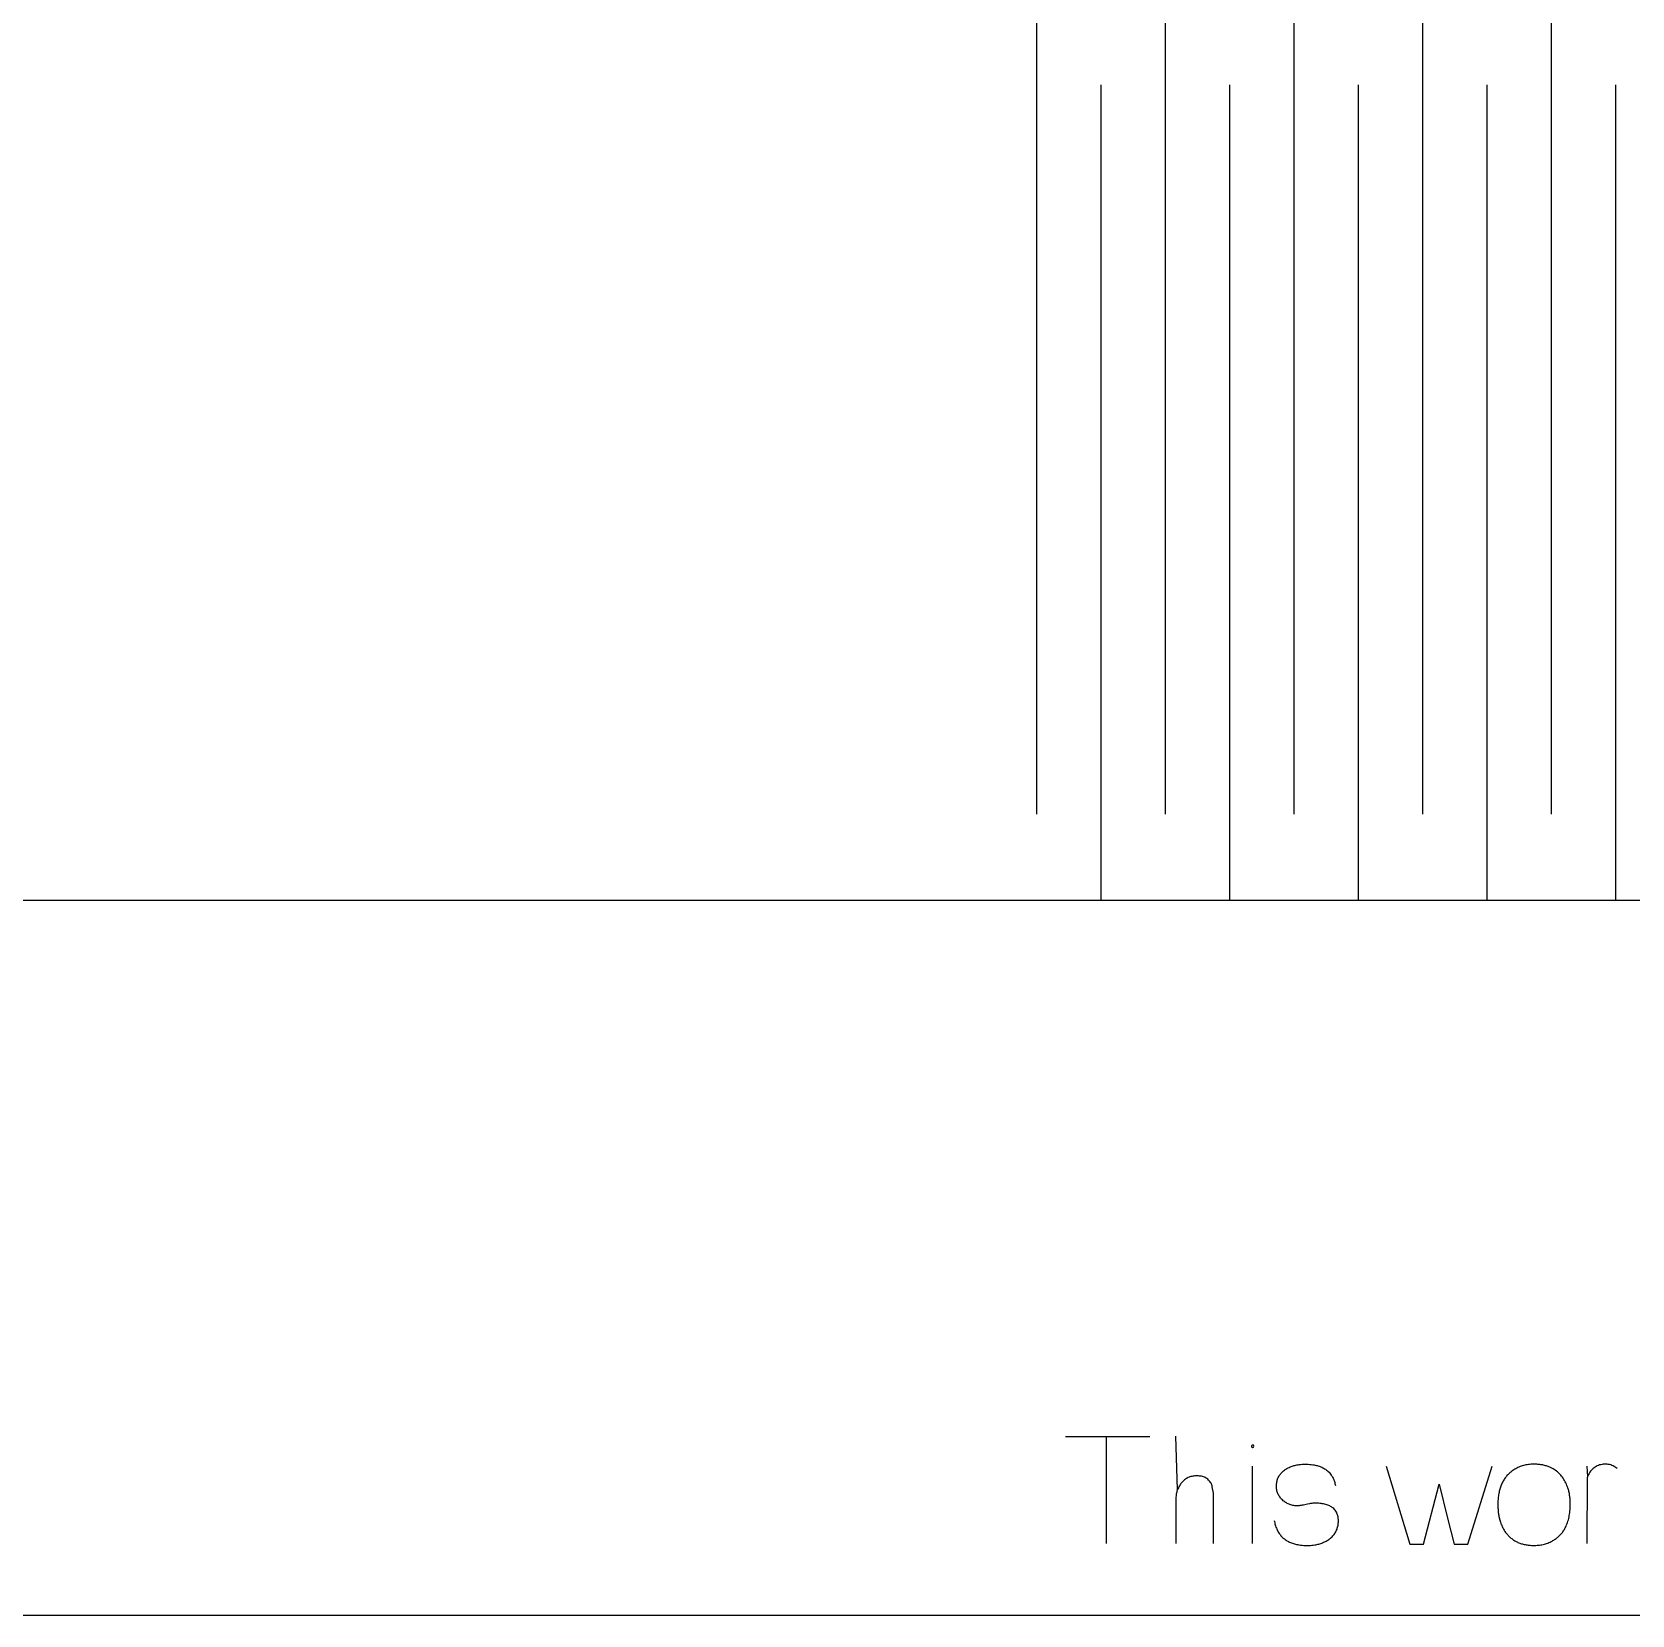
# Model space of a CAD drawing. Extents: x -180 to 180, y -173 to 173.
# Drawn here: x -89.5 to -44.76, y -11 to 33.28 of the extents above; entities that cross this region are included whole.
import ezdxf

# ---------------------------------------------------------------- set-up
doc = ezdxf.new("R2010")
doc.units = 0
doc.header["$MEASUREMENT"] = 0
doc.layers.get('0').update_dxf_attribs({"linetype": 'CONTINUOUS'})

msp = doc.modelspace()

# ---------------------------------------------------------------- linework, layer by layer
for p, q in [((-61.415, 55.8), (-61.415, 11.4)), ((-57.815, 55.8), (-57.815, 11.4)), ((-54.215, 55.8), (-54.215, 11.4)), ((-50.615, 55.8), (-50.615, 11.4)), ((-47.015, 55.8), (-47.015, 11.4)), ((-59.615, 31.8), (-59.615, 9)), ((-56.015, 31.8), (-56.015, 9)), ((-52.415, 31.8), (-52.415, 9)), ((-48.815, 31.8), (-48.815, 9)), ((-45.215, 31.8), (-45.215, 9)), ((-152.115, 9), (-59.615, 9)), ((-59.615, 9), (-56.015, 9)), ((-56.015, 9), (-52.415, 9)), ((-52.415, 9), (59.885, 9)), ((-59.457, -6.018), (-60.598, -6.018)), ((-58.241, -6.018), (-59.457, -6.018)), ((-59.457, -9), (-59.457, -6.018)), ((-57.465, -7.495), (-57.516, -6)), ((-55.371, -6.246), (-55.395, -6.265)), ((-55.395, -6.265), (-55.395, -6.295)), ((-55.342, -6.253), (-55.371, -6.246)), ((-55.328, -6.28), (-55.342, -6.253)), ((-55.395, -6.295), (-55.371, -6.314)), ((-55.371, -6.314), (-55.342, -6.307)), ((-55.342, -6.307), (-55.328, -6.28)), ((-57.17, -7.158), (-57.196, -7.17)), ((-57.145, -7.147), (-57.17, -7.158)), ((-57.118, -7.137), (-57.145, -7.147)), ((-57.091, -7.129), (-57.118, -7.137)), ((-57.063, -7.122), (-57.091, -7.129)), ((-57.035, -7.116), (-57.063, -7.122)), ((-57.007, -7.112), (-57.035, -7.116)), ((-56.981, -7.109), (-57.007, -7.112)), ((-56.955, -7.108), (-56.981, -7.109)), ((-56.929, -7.107), (-56.955, -7.108)), ((-56.903, -7.108), (-56.929, -7.107)), ((-56.876, -7.11), (-56.903, -7.108)), ((-56.85, -7.112), (-56.876, -7.11)), ((-56.824, -7.116), (-56.85, -7.112)), ((-56.798, -7.121), (-56.824, -7.116)), ((-56.772, -7.127), (-56.798, -7.121)), ((-56.74, -7.136), (-56.772, -7.127)), ((-56.716, -7.146), (-56.74, -7.136)), ((-56.692, -7.157), (-56.716, -7.146)), ((-56.669, -7.17), (-56.692, -7.157)), ((-55.374, -9), (-55.374, -6.839)), ((-54.659, -7.176), (-54.648, -7.153)), ((-54.648, -7.153), (-54.637, -7.13)), ((-54.637, -7.13), (-54.62, -7.101)), ((-54.62, -7.101), (-54.606, -7.08)), ((-54.606, -7.08), (-54.591, -7.059)), ((-54.591, -7.059), (-54.575, -7.039)), ((-54.575, -7.039), (-54.557, -7.019)), ((-54.557, -7.019), (-54.539, -7.001)), ((-54.539, -7.001), (-54.519, -6.982)), ((-54.519, -6.982), (-54.499, -6.965)), ((-54.499, -6.965), (-54.477, -6.948)), ((-54.477, -6.948), (-54.454, -6.931)), ((-54.454, -6.931), (-54.433, -6.917)), ((-54.433, -6.917), (-54.405, -6.9)), ((-54.405, -6.9), (-54.376, -6.885)), ((-54.376, -6.885), (-54.346, -6.87)), ((-54.346, -6.87), (-54.315, -6.856)), ((-54.315, -6.856), (-54.284, -6.844)), ((-54.284, -6.844), (-54.26, -6.835)), ((-54.26, -6.835), (-54.236, -6.827)), ((-54.236, -6.827), (-54.211, -6.82)), ((-54.211, -6.82), (-54.185, -6.814)), ((-54.185, -6.814), (-54.159, -6.808)), ((-54.159, -6.808), (-54.133, -6.802)), ((-54.133, -6.802), (-54.097, -6.796)), ((-54.097, -6.796), (-54.06, -6.791)), ((-54.06, -6.791), (-54.023, -6.787)), ((-54.023, -6.787), (-53.984, -6.784)), ((-53.984, -6.784), (-53.945, -6.782)), ((-53.945, -6.782), (-53.905, -6.782)), ((-53.905, -6.782), (-53.858, -6.782)), ((-53.858, -6.782), (-53.813, -6.784)), ((-53.813, -6.784), (-53.769, -6.787)), ((-53.769, -6.787), (-53.726, -6.791)), ((-53.726, -6.791), (-53.685, -6.797)), ((-53.685, -6.797), (-53.644, -6.803)), ((-53.644, -6.803), (-53.615, -6.809)), ((-53.615, -6.809), (-53.586, -6.815)), ((-53.586, -6.815), (-53.558, -6.822)), ((-53.558, -6.822), (-53.531, -6.83)), ((-53.531, -6.83), (-53.505, -6.838)), ((-53.505, -6.838), (-53.479, -6.848)), ((-53.479, -6.848), (-53.454, -6.857)), ((-53.454, -6.857), (-53.43, -6.868)), ((-53.43, -6.868), (-53.406, -6.879)), ((-53.406, -6.879), (-53.383, -6.89)), ((-53.383, -6.89), (-53.354, -6.907)), ((-53.354, -6.907), (-53.326, -6.925)), ((-53.326, -6.925), (-53.299, -6.944)), ((-53.299, -6.944), (-53.274, -6.964)), ((-53.274, -6.964), (-53.25, -6.986)), ((-53.25, -6.986), (-53.227, -7.008)), ((-53.227, -7.008), (-53.205, -7.032)), ((-53.205, -7.032), (-53.185, -7.057)), ((-53.185, -7.057), (-53.166, -7.084)), ((-53.166, -7.084), (-53.148, -7.111)), ((-53.148, -7.111), (-53.131, -7.14)), ((-53.131, -7.14), (-53.116, -7.169)), ((-51.634, -6.836), (-50.973, -9.018)), ((-49.346, -9.018), (-48.67, -6.836)), ((-48.287, -7.143), (-48.303, -7.166)), ((-48.27, -7.122), (-48.287, -7.143)), ((-48.252, -7.101), (-48.27, -7.122)), ((-48.233, -7.081), (-48.252, -7.101)), ((-48.214, -7.061), (-48.233, -7.081)), ((-48.194, -7.042), (-48.214, -7.061)), ((-48.174, -7.023), (-48.194, -7.042)), ((-48.147, -7.001), (-48.174, -7.023)), ((-48.12, -6.98), (-48.147, -7.001)), ((-48.093, -6.96), (-48.12, -6.98)), ((-48.065, -6.941), (-48.093, -6.96)), ((-48.036, -6.923), (-48.065, -6.941)), ((-48.007, -6.907), (-48.036, -6.923)), ((-47.977, -6.891), (-48.007, -6.907)), ((-47.947, -6.876), (-47.977, -6.891)), ((-47.917, -6.863), (-47.947, -6.876)), ((-47.885, -6.85), (-47.917, -6.863)), ((-47.854, -6.838), (-47.885, -6.85)), ((-47.821, -6.828), (-47.854, -6.838)), ((-47.789, -6.819), (-47.821, -6.828)), ((-47.755, -6.81), (-47.789, -6.819)), ((-47.721, -6.803), (-47.755, -6.81)), ((-47.687, -6.797), (-47.721, -6.803)), ((-47.652, -6.792), (-47.687, -6.797)), ((-47.616, -6.788), (-47.652, -6.792)), ((-47.58, -6.785), (-47.616, -6.788)), ((-47.544, -6.783), (-47.58, -6.785)), ((-47.506, -6.782), (-47.544, -6.783)), ((-47.479, -6.782), (-47.506, -6.782)), ((-47.45, -6.783), (-47.479, -6.782)), ((-47.421, -6.784), (-47.45, -6.783)), ((-47.392, -6.786), (-47.421, -6.784)), ((-47.364, -6.788), (-47.392, -6.786)), ((-47.336, -6.791), (-47.364, -6.788)), ((-47.308, -6.795), (-47.336, -6.791)), ((-47.281, -6.799), (-47.308, -6.795)), ((-47.254, -6.804), (-47.281, -6.799)), ((-47.228, -6.81), (-47.254, -6.804)), ((-47.202, -6.816), (-47.228, -6.81)), ((-47.177, -6.823), (-47.202, -6.816)), ((-47.151, -6.83), (-47.177, -6.823)), ((-47.127, -6.838), (-47.151, -6.83)), ((-47.102, -6.847), (-47.127, -6.838)), ((-47.079, -6.856), (-47.102, -6.847)), ((-47.055, -6.866), (-47.079, -6.856)), ((-47.032, -6.877), (-47.055, -6.866)), ((-46.998, -6.894), (-47.032, -6.877)), ((-46.965, -6.912), (-46.998, -6.894)), ((-46.933, -6.932), (-46.965, -6.912)), ((-46.901, -6.953), (-46.933, -6.932)), ((-46.871, -6.976), (-46.901, -6.953)), ((-46.842, -6.999), (-46.871, -6.976)), ((-46.822, -7.016), (-46.842, -6.999)), ((-46.804, -7.034), (-46.822, -7.016)), ((-46.785, -7.052), (-46.804, -7.034)), ((-46.767, -7.07), (-46.785, -7.052)), ((-46.75, -7.089), (-46.767, -7.07)), ((-46.725, -7.118), (-46.75, -7.089)), ((-46.702, -7.147), (-46.725, -7.118)), ((-46.681, -7.177), (-46.702, -7.147)), ((-46.016, -6.839), (-46.001, -7.134)), ((-46.001, -7.134), (-46.012, -7.167)), ((-45.989, -7.101), (-46.001, -7.134)), ((-45.974, -7.069), (-45.989, -7.101)), ((-45.957, -7.038), (-45.974, -7.069)), ((-45.939, -7.009), (-45.957, -7.038)), ((-45.918, -6.981), (-45.939, -7.009)), ((-45.895, -6.954), (-45.918, -6.981)), ((-45.871, -6.929), (-45.895, -6.954)), ((-45.845, -6.905), (-45.871, -6.929)), ((-45.817, -6.883), (-45.845, -6.905)), ((-45.789, -6.864), (-45.817, -6.883)), ((-45.759, -6.846), (-45.789, -6.864)), ((-45.727, -6.83), (-45.759, -6.846)), ((-45.695, -6.816), (-45.727, -6.83)), ((-45.662, -6.804), (-45.695, -6.816)), ((-45.628, -6.795), (-45.662, -6.804)), ((-45.594, -6.788), (-45.628, -6.795)), ((-45.559, -6.783), (-45.594, -6.788)), ((-45.524, -6.781), (-45.559, -6.783)), ((-45.489, -6.781), (-45.524, -6.781)), ((-45.454, -6.783), (-45.489, -6.781)), ((-45.42, -6.787), (-45.454, -6.783)), ((-45.385, -6.794), (-45.42, -6.787)), ((-45.351, -6.803), (-45.385, -6.794)), ((-45.318, -6.815), (-45.351, -6.803)), ((-45.286, -6.828), (-45.318, -6.815)), ((-45.255, -6.844), (-45.286, -6.828)), ((-45.224, -6.861), (-45.255, -6.844)), ((-45.195, -6.881), (-45.224, -6.861)), ((-45.168, -6.903), (-45.195, -6.881)), ((-57.505, -7.77), (-57.491, -7.605)), ((-57.491, -7.605), (-57.487, -7.58)), ((-57.487, -7.58), (-57.481, -7.55)), ((-57.481, -7.55), (-57.474, -7.522)), ((-57.474, -7.522), (-57.465, -7.495)), ((-57.454, -7.469), (-57.465, -7.495)), ((-57.441, -7.441), (-57.454, -7.469)), ((-57.427, -7.414), (-57.441, -7.441)), ((-57.413, -7.389), (-57.427, -7.414)), ((-57.399, -7.365), (-57.413, -7.389)), ((-57.384, -7.342), (-57.399, -7.365)), ((-57.37, -7.321), (-57.384, -7.342)), ((-57.35, -7.295), (-57.37, -7.321)), ((-57.329, -7.271), (-57.35, -7.295)), ((-57.311, -7.252), (-57.329, -7.271)), ((-57.29, -7.234), (-57.311, -7.252)), ((-57.268, -7.216), (-57.29, -7.234)), ((-57.244, -7.199), (-57.268, -7.216)), ((-57.22, -7.184), (-57.244, -7.199)), ((-57.196, -7.17), (-57.22, -7.184)), ((-56.646, -7.186), (-56.669, -7.17)), ((-56.623, -7.204), (-56.646, -7.186)), ((-56.601, -7.224), (-56.623, -7.204)), ((-56.579, -7.246), (-56.601, -7.224)), ((-56.56, -7.268), (-56.579, -7.246)), ((-56.543, -7.293), (-56.56, -7.268)), ((-56.53, -7.315), (-56.543, -7.293)), ((-56.519, -7.338), (-56.53, -7.315)), ((-56.509, -7.363), (-56.519, -7.338)), ((-56.501, -7.388), (-56.509, -7.363)), ((-56.495, -7.415), (-56.501, -7.388)), ((-56.462, -7.591), (-56.495, -7.415)), ((-56.462, -9), (-56.462, -7.591)), ((-54.7, -7.385), (-54.699, -7.357)), ((-54.7, -7.419), (-54.7, -7.385)), ((-54.699, -7.447), (-54.7, -7.419)), ((-54.699, -7.357), (-54.697, -7.329)), ((-54.696, -7.474), (-54.699, -7.447)), ((-54.697, -7.329), (-54.693, -7.302)), ((-54.692, -7.501), (-54.696, -7.474)), ((-54.693, -7.302), (-54.688, -7.276)), ((-54.686, -7.528), (-54.692, -7.501)), ((-54.688, -7.276), (-54.683, -7.25)), ((-54.679, -7.554), (-54.686, -7.528)), ((-54.683, -7.25), (-54.676, -7.225)), ((-54.671, -7.579), (-54.679, -7.554)), ((-54.676, -7.225), (-54.668, -7.2)), ((-54.661, -7.604), (-54.671, -7.579)), ((-54.668, -7.2), (-54.659, -7.176)), ((-54.65, -7.628), (-54.661, -7.604)), ((-53.116, -7.169), (-53.106, -7.192)), ((-53.106, -7.192), (-53.096, -7.216)), ((-53.096, -7.216), (-53.087, -7.241)), ((-53.087, -7.241), (-53.078, -7.266)), ((-53.078, -7.266), (-53.071, -7.292)), ((-53.071, -7.292), (-53.064, -7.318)), ((-53.064, -7.318), (-53.057, -7.345)), ((-53.057, -7.345), (-53.052, -7.373)), ((-50.591, -9.018), (-50.153, -7.338)), ((-50.153, -7.338), (-49.915, -8.289)), ((-48.481, -7.603), (-48.486, -7.636)), ((-48.474, -7.571), (-48.481, -7.603)), ((-48.468, -7.54), (-48.474, -7.571)), ((-48.46, -7.509), (-48.468, -7.54)), ((-48.452, -7.479), (-48.46, -7.509)), ((-48.443, -7.45), (-48.452, -7.479)), ((-48.434, -7.421), (-48.443, -7.45)), ((-48.424, -7.392), (-48.434, -7.421)), ((-48.413, -7.365), (-48.424, -7.392)), ((-48.402, -7.338), (-48.413, -7.365)), ((-48.389, -7.311), (-48.402, -7.338)), ((-48.377, -7.286), (-48.389, -7.311)), ((-48.363, -7.26), (-48.377, -7.286)), ((-48.349, -7.236), (-48.363, -7.26)), ((-48.335, -7.212), (-48.349, -7.236)), ((-48.319, -7.188), (-48.335, -7.212)), ((-48.303, -7.166), (-48.319, -7.188)), ((-46.66, -7.208), (-46.681, -7.177)), ((-46.641, -7.239), (-46.66, -7.208)), ((-46.622, -7.271), (-46.641, -7.239)), ((-46.605, -7.305), (-46.622, -7.271)), ((-46.589, -7.339), (-46.605, -7.305)), ((-46.574, -7.373), (-46.589, -7.339)), ((-46.565, -7.397), (-46.574, -7.373)), ((-46.556, -7.421), (-46.565, -7.397)), ((-46.547, -7.446), (-46.556, -7.421)), ((-46.54, -7.47), (-46.547, -7.446)), ((-46.532, -7.496), (-46.54, -7.47)), ((-46.526, -7.521), (-46.532, -7.496)), ((-46.519, -7.547), (-46.526, -7.521)), ((-46.513, -7.574), (-46.519, -7.547)), ((-46.508, -7.6), (-46.513, -7.574)), ((-46.503, -7.627), (-46.508, -7.6)), ((-46.012, -7.167), (-46.02, -9)), ((-57.507, -9), (-57.505, -7.77)), ((-54.637, -7.652), (-54.65, -7.628)), ((-54.623, -7.675), (-54.637, -7.652)), ((-54.608, -7.698), (-54.623, -7.675)), ((-54.591, -7.72), (-54.608, -7.698)), ((-54.573, -7.742), (-54.591, -7.72)), ((-54.554, -7.762), (-54.573, -7.742)), ((-54.533, -7.783), (-54.554, -7.762)), ((-54.511, -7.802), (-54.533, -7.783)), ((-54.489, -7.82), (-54.511, -7.802)), ((-54.467, -7.837), (-54.489, -7.82)), ((-54.444, -7.852), (-54.467, -7.837)), ((-54.42, -7.867), (-54.444, -7.852)), ((-54.397, -7.88), (-54.42, -7.867)), ((-54.372, -7.892), (-54.397, -7.88)), ((-54.347, -7.902), (-54.372, -7.892)), ((-54.322, -7.912), (-54.347, -7.902)), ((-54.296, -7.92), (-54.322, -7.912)), ((-54.27, -7.927), (-54.296, -7.92)), ((-54.243, -7.933), (-54.27, -7.927)), ((-54.216, -7.938), (-54.243, -7.933)), ((-54.188, -7.942), (-54.216, -7.938)), ((-54.16, -7.944), (-54.188, -7.942)), ((-54.131, -7.945), (-54.16, -7.944)), ((-54.1, -7.945), (-54.131, -7.945)), ((-54.069, -7.943), (-54.1, -7.945)), ((-54.042, -7.94), (-54.069, -7.943)), ((-54.012, -7.936), (-54.042, -7.94)), ((-53.98, -7.931), (-54.012, -7.936)), ((-53.946, -7.925), (-53.98, -7.931)), ((-53.909, -7.918), (-53.946, -7.925)), ((-53.83, -7.901), (-53.909, -7.918)), ((-53.776, -7.89), (-53.83, -7.901)), ((-53.743, -7.884), (-53.776, -7.89)), ((-53.712, -7.88), (-53.743, -7.884)), ((-53.684, -7.876), (-53.712, -7.88)), ((-53.658, -7.874), (-53.684, -7.876)), ((-53.63, -7.873), (-53.658, -7.874)), ((-53.604, -7.873), (-53.63, -7.873)), ((-53.564, -7.874), (-53.604, -7.873)), ((-53.526, -7.876), (-53.564, -7.874)), ((-53.488, -7.879), (-53.526, -7.876)), ((-53.453, -7.883), (-53.488, -7.879)), ((-53.418, -7.887), (-53.453, -7.883)), ((-53.385, -7.893), (-53.418, -7.887)), ((-53.352, -7.9), (-53.385, -7.893)), ((-53.322, -7.908), (-53.352, -7.9)), ((-53.292, -7.916), (-53.322, -7.908)), ((-53.264, -7.926), (-53.292, -7.916)), ((-53.237, -7.937), (-53.264, -7.926)), ((-53.211, -7.948), (-53.237, -7.937)), ((-53.187, -7.961), (-53.211, -7.948)), ((-53.164, -7.974), (-53.187, -7.961)), ((-53.142, -7.989), (-53.164, -7.974)), ((-53.121, -8.004), (-53.142, -7.989)), ((-53.098, -8.025), (-53.121, -8.004)), ((-53.076, -8.047), (-53.098, -8.025)), ((-53.056, -8.071), (-53.076, -8.047)), ((-48.506, -7.844), (-48.507, -7.881)), ((-48.507, -7.881), (-48.507, -7.918)), ((-48.507, -7.918), (-48.507, -7.95)), ((-48.507, -7.95), (-48.506, -7.981)), ((-48.504, -7.808), (-48.506, -7.844)), ((-48.506, -7.981), (-48.505, -8.012)), ((-48.505, -8.012), (-48.503, -8.042)), ((-48.502, -7.772), (-48.504, -7.808)), ((-48.503, -8.042), (-48.501, -8.072)), ((-48.499, -7.737), (-48.502, -7.772)), ((-48.495, -7.703), (-48.499, -7.737)), ((-48.491, -7.669), (-48.495, -7.703)), ((-48.486, -7.636), (-48.491, -7.669)), ((-46.499, -7.655), (-46.503, -7.627)), ((-46.495, -7.682), (-46.499, -7.655)), ((-46.492, -7.711), (-46.495, -7.682)), ((-46.493, -8.092), (-46.489, -8.048)), ((-46.489, -7.739), (-46.492, -7.711)), ((-46.487, -7.768), (-46.489, -7.739)), ((-46.489, -8.048), (-46.486, -8.004)), ((-46.485, -7.797), (-46.487, -7.768)), ((-46.486, -8.004), (-46.484, -7.958)), ((-46.484, -7.827), (-46.485, -7.797)), ((-46.483, -7.857), (-46.484, -7.827)), ((-46.484, -7.958), (-46.483, -7.911)), ((-46.483, -7.911), (-46.483, -7.857)), ((-54.762, -8.356), (-54.755, -8.389)), ((-54.755, -8.389), (-54.748, -8.42)), ((-54.748, -8.42), (-54.741, -8.451)), ((-54.741, -8.451), (-54.732, -8.481)), ((-54.732, -8.481), (-54.723, -8.51)), ((-53.038, -8.096), (-53.056, -8.071)), ((-53.022, -8.123), (-53.038, -8.096)), ((-53.008, -8.151), (-53.022, -8.123)), ((-52.999, -8.175), (-53.008, -8.151)), ((-52.99, -8.199), (-52.999, -8.175)), ((-52.983, -8.225), (-52.99, -8.199)), ((-52.978, -8.252), (-52.983, -8.225)), ((-52.983, -8.517), (-52.977, -8.489)), ((-52.973, -8.279), (-52.978, -8.252)), ((-52.977, -8.489), (-52.973, -8.46)), ((-52.97, -8.308), (-52.973, -8.279)), ((-52.973, -8.46), (-52.97, -8.43)), ((-52.968, -8.337), (-52.97, -8.308)), ((-52.97, -8.43), (-52.968, -8.399)), ((-52.967, -8.368), (-52.968, -8.337)), ((-52.968, -8.399), (-52.967, -8.368)), ((-49.915, -8.289), (-49.726, -9.018)), ((-48.501, -8.072), (-48.498, -8.101)), ((-48.498, -8.101), (-48.495, -8.13)), ((-48.495, -8.13), (-48.492, -8.159)), ((-48.492, -8.159), (-48.487, -8.188)), ((-48.487, -8.188), (-48.483, -8.216)), ((-48.483, -8.216), (-48.478, -8.243)), ((-48.478, -8.243), (-48.472, -8.27)), ((-48.472, -8.27), (-48.466, -8.297)), ((-48.466, -8.297), (-48.46, -8.323)), ((-48.46, -8.323), (-48.452, -8.349)), ((-48.452, -8.349), (-48.445, -8.375)), ((-48.445, -8.375), (-48.437, -8.4)), ((-48.437, -8.4), (-48.428, -8.425)), ((-48.428, -8.425), (-48.42, -8.449)), ((-48.42, -8.449), (-48.41, -8.473)), ((-48.41, -8.473), (-48.4, -8.496)), ((-48.4, -8.496), (-48.384, -8.531)), ((-46.598, -8.511), (-46.584, -8.477)), ((-46.584, -8.477), (-46.57, -8.443)), ((-46.57, -8.443), (-46.558, -8.408)), ((-46.558, -8.408), (-46.546, -8.372)), ((-46.546, -8.372), (-46.536, -8.335)), ((-46.536, -8.335), (-46.526, -8.297)), ((-46.526, -8.297), (-46.517, -8.258)), ((-46.517, -8.258), (-46.51, -8.218)), ((-46.51, -8.218), (-46.503, -8.177)), ((-46.503, -8.177), (-46.497, -8.135)), ((-46.497, -8.135), (-46.493, -8.092)), ((-54.723, -8.51), (-54.713, -8.539)), ((-54.713, -8.539), (-54.703, -8.567)), ((-54.703, -8.567), (-54.691, -8.594)), ((-54.691, -8.594), (-54.679, -8.62)), ((-54.679, -8.62), (-54.666, -8.645)), ((-54.666, -8.645), (-54.653, -8.67)), ((-54.653, -8.67), (-54.638, -8.694)), ((-54.638, -8.694), (-54.623, -8.717)), ((-54.623, -8.717), (-54.607, -8.739)), ((-54.607, -8.739), (-54.591, -8.761)), ((-54.591, -8.761), (-54.574, -8.782)), ((-54.574, -8.782), (-54.555, -8.802)), ((-54.555, -8.802), (-54.537, -8.821)), ((-54.537, -8.821), (-54.517, -8.84)), ((-54.517, -8.84), (-54.497, -8.857)), ((-54.497, -8.857), (-54.476, -8.874)), ((-54.476, -8.874), (-54.454, -8.891)), ((-54.454, -8.891), (-54.432, -8.906)), ((-54.432, -8.906), (-54.408, -8.921)), ((-54.408, -8.921), (-54.384, -8.935)), ((-54.384, -8.935), (-54.36, -8.948)), ((-54.36, -8.948), (-54.334, -8.96)), ((-53.357, -8.956), (-53.332, -8.944)), ((-53.332, -8.944), (-53.308, -8.931)), ((-53.308, -8.931), (-53.284, -8.917)), ((-53.284, -8.917), (-53.261, -8.903)), ((-53.261, -8.903), (-53.237, -8.887)), ((-53.237, -8.887), (-53.212, -8.869)), ((-53.212, -8.869), (-53.188, -8.85)), ((-53.188, -8.85), (-53.166, -8.83)), ((-53.166, -8.83), (-53.144, -8.81)), ((-53.144, -8.81), (-53.124, -8.79)), ((-53.124, -8.79), (-53.105, -8.768)), ((-53.105, -8.768), (-53.087, -8.746)), ((-53.087, -8.746), (-53.071, -8.723)), ((-53.071, -8.723), (-53.055, -8.7)), ((-53.055, -8.7), (-53.041, -8.676)), ((-53.041, -8.676), (-53.029, -8.651)), ((-53.029, -8.651), (-53.017, -8.626)), ((-53.017, -8.626), (-53.006, -8.6)), ((-53.006, -8.6), (-52.997, -8.573)), ((-52.997, -8.573), (-52.989, -8.545)), ((-52.989, -8.545), (-52.983, -8.517)), ((-48.384, -8.531), (-48.367, -8.565)), ((-48.367, -8.565), (-48.349, -8.597)), ((-48.349, -8.597), (-48.33, -8.629)), ((-48.33, -8.629), (-48.31, -8.66)), ((-48.31, -8.66), (-48.289, -8.69)), ((-48.289, -8.69), (-48.266, -8.719)), ((-48.266, -8.719), (-48.25, -8.739)), ((-48.25, -8.739), (-48.233, -8.759)), ((-48.233, -8.759), (-48.215, -8.778)), ((-48.215, -8.778), (-48.197, -8.796)), ((-48.197, -8.796), (-48.179, -8.814)), ((-48.179, -8.814), (-48.16, -8.831)), ((-48.16, -8.831), (-48.14, -8.848)), ((-48.14, -8.848), (-48.12, -8.864)), ((-48.12, -8.864), (-48.1, -8.879)), ((-48.1, -8.879), (-48.079, -8.894)), ((-48.079, -8.894), (-48.058, -8.908)), ((-48.058, -8.908), (-48.036, -8.921)), ((-48.036, -8.921), (-48.014, -8.934)), ((-48.014, -8.934), (-47.992, -8.946)), ((-47.992, -8.946), (-47.969, -8.957)), ((-47.049, -8.96), (-47.019, -8.945)), ((-47.019, -8.945), (-46.988, -8.93)), ((-46.988, -8.93), (-46.966, -8.917)), ((-46.966, -8.917), (-46.943, -8.904)), ((-46.943, -8.904), (-46.921, -8.89)), ((-46.921, -8.89), (-46.9, -8.876)), ((-46.9, -8.876), (-46.879, -8.861)), ((-46.879, -8.861), (-46.858, -8.846)), ((-46.858, -8.846), (-46.838, -8.83)), ((-46.838, -8.83), (-46.813, -8.808)), ((-46.813, -8.808), (-46.788, -8.785)), ((-46.788, -8.785), (-46.764, -8.761)), ((-46.764, -8.761), (-46.742, -8.736)), ((-46.742, -8.736), (-46.72, -8.71)), ((-46.72, -8.71), (-46.704, -8.69)), ((-46.704, -8.69), (-46.689, -8.67)), ((-46.689, -8.67), (-46.674, -8.648)), ((-46.674, -8.648), (-46.66, -8.627)), ((-46.66, -8.627), (-46.647, -8.605)), ((-46.647, -8.605), (-46.634, -8.582)), ((-46.634, -8.582), (-46.621, -8.559)), ((-46.621, -8.559), (-46.609, -8.535)), ((-46.609, -8.535), (-46.598, -8.511)), ((-54.334, -8.96), (-54.308, -8.972)), ((-54.308, -8.972), (-54.281, -8.983)), ((-54.281, -8.983), (-54.253, -8.993)), ((-54.253, -8.993), (-54.225, -9.002)), ((-54.225, -9.002), (-54.196, -9.011)), ((-54.196, -9.011), (-54.166, -9.019)), ((-54.166, -9.019), (-54.135, -9.026)), ((-54.135, -9.026), (-54.104, -9.032)), ((-54.104, -9.032), (-54.071, -9.037)), ((-54.071, -9.037), (-54.027, -9.044)), ((-54.027, -9.044), (-53.982, -9.048)), ((-53.982, -9.048), (-53.935, -9.052)), ((-53.935, -9.052), (-53.887, -9.054)), ((-53.887, -9.054), (-53.838, -9.055)), ((-53.838, -9.055), (-53.795, -9.054)), ((-53.795, -9.054), (-53.752, -9.052)), ((-53.752, -9.052), (-53.711, -9.049)), ((-53.711, -9.049), (-53.67, -9.044)), ((-53.67, -9.044), (-53.63, -9.039)), ((-53.63, -9.039), (-53.6, -9.034)), ((-53.6, -9.034), (-53.571, -9.028)), ((-53.571, -9.028), (-53.543, -9.021)), ((-53.543, -9.021), (-53.515, -9.014)), ((-53.515, -9.014), (-53.487, -9.006)), ((-53.487, -9.006), (-53.46, -8.998)), ((-53.46, -8.998), (-53.434, -8.988)), ((-53.434, -8.988), (-53.408, -8.978)), ((-53.408, -8.978), (-53.382, -8.967)), ((-53.382, -8.967), (-53.357, -8.956)), ((-50.973, -9.018), (-50.591, -9.018)), ((-49.726, -9.018), (-49.346, -9.018)), ((-47.969, -8.957), (-47.945, -8.968)), ((-47.945, -8.968), (-47.921, -8.978)), ((-47.921, -8.978), (-47.897, -8.988)), ((-47.897, -8.988), (-47.872, -8.997)), ((-47.872, -8.997), (-47.847, -9.005)), ((-47.847, -9.005), (-47.821, -9.012)), ((-47.821, -9.012), (-47.795, -9.019)), ((-47.795, -9.019), (-47.769, -9.026)), ((-47.769, -9.026), (-47.742, -9.032)), ((-47.742, -9.032), (-47.714, -9.037)), ((-47.714, -9.037), (-47.686, -9.041)), ((-47.686, -9.041), (-47.658, -9.045)), ((-47.658, -9.045), (-47.629, -9.048)), ((-47.629, -9.048), (-47.6, -9.051)), ((-47.6, -9.051), (-47.57, -9.053)), ((-47.57, -9.053), (-47.54, -9.054)), ((-47.54, -9.054), (-47.509, -9.054)), ((-47.509, -9.054), (-47.476, -9.054)), ((-47.476, -9.054), (-47.442, -9.053)), ((-47.442, -9.053), (-47.407, -9.051)), ((-47.407, -9.051), (-47.373, -9.048)), ((-47.373, -9.048), (-47.339, -9.044)), ((-47.339, -9.044), (-47.306, -9.039)), ((-47.306, -9.039), (-47.273, -9.033)), ((-47.273, -9.033), (-47.24, -9.025)), ((-47.24, -9.025), (-47.207, -9.017)), ((-47.207, -9.017), (-47.175, -9.008)), ((-47.175, -9.008), (-47.143, -8.997)), ((-47.143, -8.997), (-47.111, -8.986)), ((-47.111, -8.986), (-47.08, -8.973)), ((-47.08, -8.973), (-47.049, -8.96)), ((-179.908, -11), (116.091, -11))]:
    msp.add_line(p, q)

doc.saveas('drawing.dxf')
